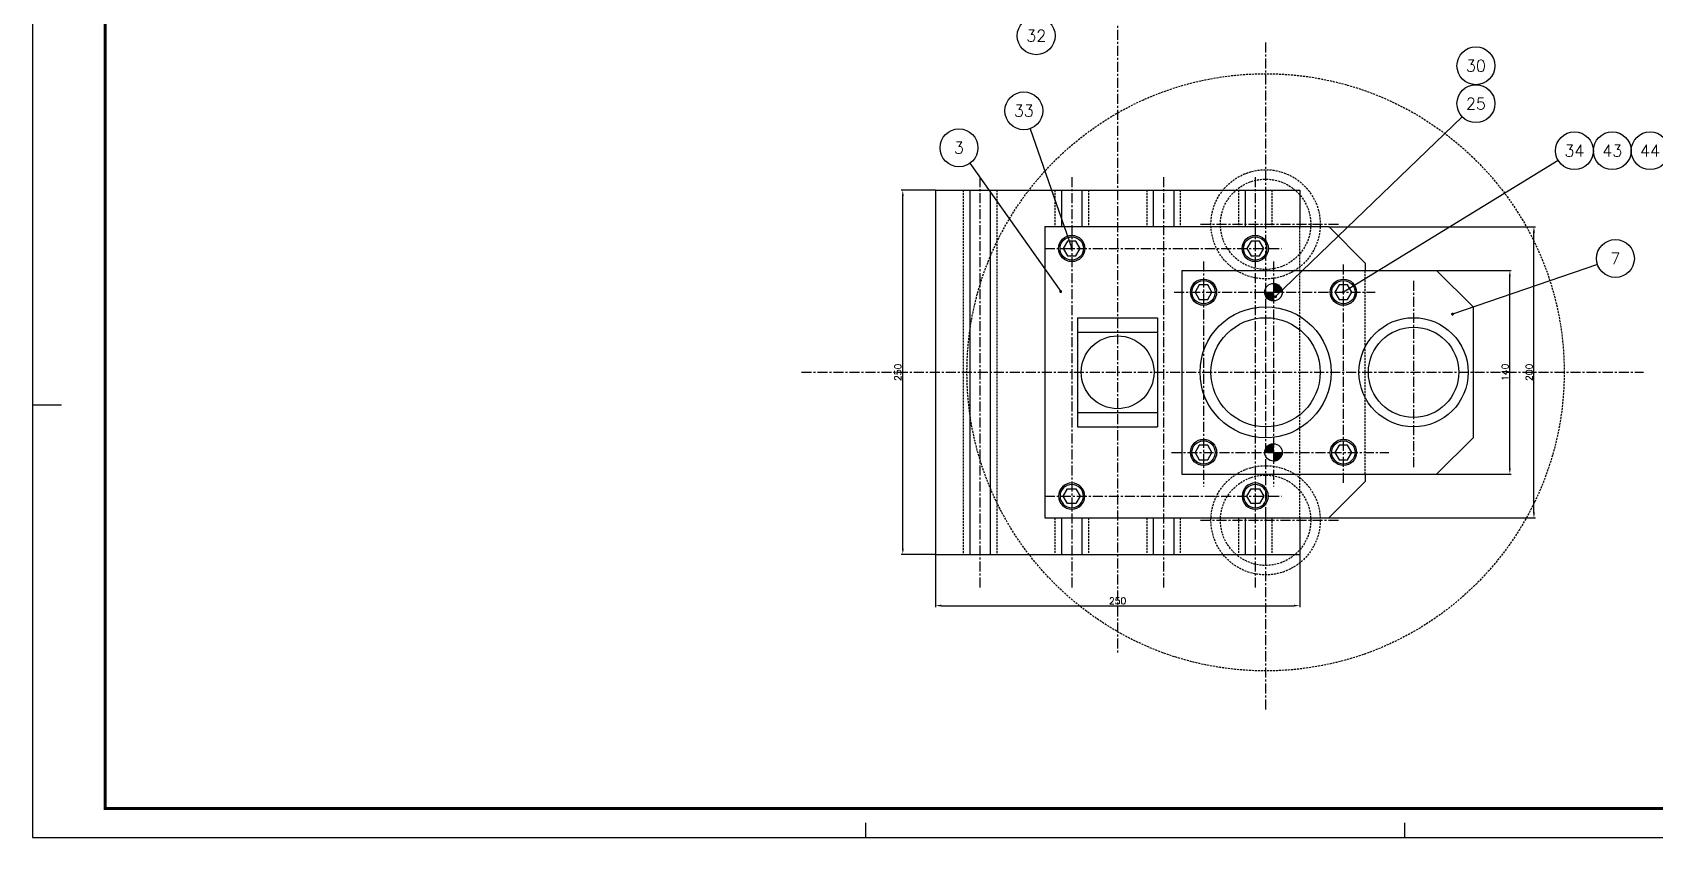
# Model space of a CAD drawing. Extents: x -1050 to 4472, y -2429 to 1188.
# Drawn here: x 0 to 1114, y 0 to 553 of the extents above; entities that cross this region are included whole.
import ezdxf
from ezdxf.enums import TextEntityAlignment as Align

# ---------------------------------------------------------------- set-up
doc = ezdxf.new("R2010")
doc.units = 0
doc.header["$LTSCALE"] = 5.5
doc.header["$MEASUREMENT"] = 0
doc.linetypes.add('CENTER', pattern=[2, 1.25, -0.25, 0.25, -0.25])
doc.linetypes.add('HIDDEN', pattern=[0.375, 0.25, -0.125])
doc.layers.get('0').update_dxf_attribs({"linetype": 'CONTINUOUS'})
doc.layers.get('DEFPOINTS').update_dxf_attribs({"linetype": 'CONTINUOUS'})
for name, color, linetype in [('0-POS', 3, 'CONTINUOUS'), ('CL', 1, 'CENTER'), ('CO', 3, 'CONTINUOUS'), ('OC', 1, 'HIDDEN'), ('POS', 3, 'CONTINUOUS')]:
    doc.layers.add(name, color=color, linetype=linetype)
doc.styles.add('ROMANS', font='ROMANS.SHX')
doc.dimstyles.new('2', dxfattribs={"dimscale": 2, "dimtxt": 2.3, "dimasz": 2, "dimexe": 0.5, "dimexo": 0.0625, "dimgap": 0.5, "dimtad": 1, "dimdec": 4, "dimdsep": 46, "dimtxsty": 'ROMANS', "dimcen": -2, "dimclrt": 7, "dimadec": 0, "dimazin": 0, "dimtfac": 0.869565, "dimtdec": 4, "dimtmove": 0, "dimatfit": 3, "dimfxl": 1, "dimtolj": 1, "dimarcsym": 0})

# ---------------------------------------------------------------- blocks, each defined once
blk = doc.blocks.new('12912S')
blk.add_lwpolyline([(-2.9, 5), (-5.8, 0), (-2.9, -5), (2.9, -5), (5.8, 0), (2.9, 5)], close=True)
blk.add_circle((0, 0), 9)
at = {"color": 1}
blk.add_circle((0, 0), 8, dxfattribs=at)
blk = doc.blocks.new('*D30')
at = {"layer": 'CO', "color": 0, "lineweight": -2}
for p, q in [((964.1, 389.4), (1015.3, 389.4)), ((1014.3, 253.4), (1014.3, 385.4)), ((964.1, 249.4), (1015.3, 249.4))]:
    blk.add_line(p, q, dxfattribs=at)
at = {"layer": 'CO', "color": 0}
for points in [[(1013.6, 385.4), (1014.9, 385.4), (1014.3, 389.4)], [(1013.6, 253.4), (1014.9, 253.4), (1014.3, 249.4)]]:
    blk.add_solid(points, dxfattribs=at)
at = {"layer": 'DEFPOINTS', "color": 0}
for p in [(964, 389.4), (1014.3, 389.4), (964, 249.4)]:
    blk.add_point(p, dxfattribs=at)
at = {"layer": 'CO', "color": 7, "insert": (1011, 319.4), "char_height": 4.6, "attachment_point": 5, "rotation": 90, "style": 'ROMANS'}
blk.add_mtext('\\A1;140', dxfattribs=at)
blk = doc.blocks.new('*D31')
at = {"layer": 'CO', "color": 0, "lineweight": -2}
for p, q in [((890.1, 419.4), (1031.8, 419.4)), ((1030.8, 223.4), (1030.8, 415.4)), ((890.1, 219.4), (1031.8, 219.4))]:
    blk.add_line(p, q, dxfattribs=at)
at = {"layer": 'CO', "color": 0}
for points in [[(1030.1, 415.4), (1031.5, 415.4), (1030.8, 419.4)], [(1030.1, 223.4), (1031.5, 223.4), (1030.8, 219.4)]]:
    blk.add_solid(points, dxfattribs=at)
at = {"layer": 'DEFPOINTS', "color": 0}
for p in [(890, 419.4), (1030.8, 419.4), (890, 219.4)]:
    blk.add_point(p, dxfattribs=at)
at = {"layer": 'CO', "color": 7, "insert": (1027.5, 319.4), "char_height": 4.6, "attachment_point": 5, "rotation": 90, "style": 'ROMANS'}
blk.add_mtext('\\A1;200', dxfattribs=at)
blk = doc.blocks.new('*D32')
at = {"layer": 'CO', "color": 0, "lineweight": -2}
for p, q in [((619.9, 444.4), (596.5, 444.4)), ((597.5, 198.4), (597.5, 440.4)), ((619.9, 194.4), (596.5, 194.4))]:
    blk.add_line(p, q, dxfattribs=at)
at = {"layer": 'CO', "color": 0}
for points in [[(596.9, 440.4), (598.2, 440.4), (597.5, 444.4)], [(596.9, 198.4), (598.2, 198.4), (597.5, 194.4)]]:
    blk.add_solid(points, dxfattribs=at)
at = {"layer": 'DEFPOINTS', "color": 0}
for p in [(597.5, 444.4), (620, 444.4), (620, 194.4)]:
    blk.add_point(p, dxfattribs=at)
at = {"layer": 'CO', "color": 7, "insert": (594.2, 319.4), "char_height": 4.6, "attachment_point": 5, "rotation": 90, "style": 'ROMANS'}
blk.add_mtext('\\A1;250', dxfattribs=at)
blk = doc.blocks.new('*D33')
at = {"layer": 'CO', "color": 0, "lineweight": -2}
for p, q in [((620, 194.3), (620, 158.2)), ((870, 194.3), (870, 158.2)), ((624, 159.2), (866, 159.2))]:
    blk.add_line(p, q, dxfattribs=at)
at = {"layer": 'CO', "color": 0}
for points in [[(624, 159.9), (624, 158.6), (620, 159.2)], [(866, 159.9), (866, 158.6), (870, 159.2)]]:
    blk.add_solid(points, dxfattribs=at)
at = {"layer": 'DEFPOINTS', "color": 0}
for p in [(620, 194.4), (870, 194.4), (870, 159.2)]:
    blk.add_point(p, dxfattribs=at)
at = {"layer": 'CO', "color": 7, "insert": (745, 162.5), "char_height": 4.6, "attachment_point": 5, "style": 'ROMANS'}
blk.add_mtext('\\A1;250', dxfattribs=at)
blk = doc.blocks.new('A1G')
for p, q in [((286, 5), (286, 0)), ((471, 5), (471, 0))]:
    blk.add_line(p, q)
blk.add_lwpolyline([(0, 0), (841, 0), (841, 594), (0, 594)], close=True)
at = {"const_width": 1}
blk.add_lwpolyline([(25, 10), (831, 10), (831, 584), (25, 584)], close=True, dxfattribs=at)
blk.add_lwpolyline([(0, 148.5), (10, 148.5)])
blk = doc.blocks.new('POS')
at = {"layer": '0-POS'}
blk.add_circle((0, 0), 6.5, dxfattribs=at)
at = {"layer": '0-POS', "style": 'ROMANS', "flags": 4}
blk.add_attdef('P', text='', height=4, dxfattribs=at).set_placement((0, 0), align=Align.MIDDLE)

msp = doc.modelspace()

# ---------------------------------------------------------------- hatches: boundary and pattern name
at = {"layer": 'CO'}
h = msp.add_hatch(dxfattribs=at)
h.set_pattern_fill('ANSI31', color=256, style=0)
h.set_pattern_definition([(315, (19352.27475, 12231.11658), (-0.08838834765, -0.08838834765), [])])
h.paths.add_polyline_path([(851.99033, 368.4303, -0.287491941), (846.59033, 371.81496), (846.59033, 374.4303), (851.99033, 374.4303)])
h.paths.add_polyline_path([(846.59033, 371.81496, -0.1132370115), (845.99033, 374.4303), (846.59033, 374.4303)])
h.paths.add_polyline_path([(857.99033, 374.4303), (851.99033, 374.4303), (851.99033, 380.4303, -0.4142135624)])
h = msp.add_hatch(dxfattribs=at)
h.set_pattern_fill('ANSI31', color=256, style=0)
h.set_pattern_definition([(45, (19352.27475, -11592.25599), (-0.08838834765, 0.08838834765), [])])
h.paths.add_polyline_path([(851.99033, 270.4303, 0.287491941), (846.59033, 267.04563), (846.59033, 264.4303), (851.99033, 264.4303)])
h.paths.add_polyline_path([(846.59033, 267.04563, 0.1132370115), (845.99033, 264.4303), (846.59033, 264.4303)])
h.paths.add_polyline_path([(857.99033, 264.4303), (851.99033, 264.4303), (851.99033, 258.4303, 0.4142135624)])

# ---------------------------------------------------------------- linework, layer by layer
for p, q in [((619.99033, 444.4303), (869.99033, 444.4303)), ((619.99033, 444.4303), (619.99033, 194.4303)), ((643.49033, 444.4303), (643.49033, 194.4303)), ((657.49033, 444.4303), (657.49033, 194.4303)), ((706.49033, 444.4303), (706.49033, 419.4303)), ((720.49033, 444.4303), (720.49033, 419.4303)), ((769.49033, 444.4303), (769.49033, 419.4303)), ((783.49033, 444.4303), (783.49033, 419.4303)), ((832.49033, 444.4303), (832.49033, 419.4303)), ((846.49033, 444.4303), (846.49033, 419.4303)), ((869.99033, 444.4303), (869.99033, 419.4303)), ((694.99033, 419.4303), (889.99033, 419.4303)), ((694.99033, 419.4303), (694.99033, 219.4303)), ((889.99033, 419.4303), (914.99033, 394.4303)), ((914.99033, 394.4303), (914.99033, 389.4303)), ((788.99033, 389.4303), (963.99033, 389.4303)), ((788.99033, 389.4303), (788.99033, 249.4303)), ((963.99033, 389.4303), (988.99033, 364.4303)), ((717.49033, 356.9303), (717.49033, 281.9303)), ((717.49033, 356.9303), (772.49033, 356.9303)), ((772.49033, 356.9303), (772.49033, 281.9303)), ((988.99033, 364.4303), (988.99033, 274.4303)), ((717.49033, 346.9303), (772.49033, 346.9303)), ((717.49033, 291.9303), (772.49033, 291.9303)), ((717.49033, 281.9303), (772.49033, 281.9303)), ((988.99033, 274.4303), (963.99033, 249.4303)), ((788.99033, 249.4303), (963.99033, 249.4303)), ((914.99033, 249.4303), (914.99033, 244.4303)), ((889.99033, 219.4303), (914.99033, 244.4303)), ((694.99033, 219.4303), (889.99033, 219.4303)), ((706.49033, 219.4303), (706.49033, 194.4303)), ((720.49033, 219.4303), (720.49033, 194.4303)), ((769.49033, 219.4303), (769.49033, 194.4303)), ((783.49033, 219.4303), (783.49033, 194.4303)), ((832.49033, 219.4303), (832.49033, 194.4303)), ((846.49033, 219.4303), (846.49033, 194.4303)), ((869.99033, 219.4303), (869.99033, 194.4303)), ((619.99033, 194.4303), (869.99033, 194.4303))]:
    msp.add_line(p, q)
for centre, radius in [((851.99033, 374.4303), 6), ((846.59033, 319.4303), 45), ((846.59033, 319.4303), 37.5), ((948.19033, 319.4303), 37.5), ((948.19033, 319.4303), 31), ((744.99033, 319.4303), 25), ((851.99033, 264.4303), 6)]:
    msp.add_circle(centre, radius)
at = {"layer": 'CL'}
for p, q in [((744.99033, 1093.59237), (744.99033, 126.54905)), ((846.59033, 545.85717), (846.59033, 87.28433)), ((650.49033, 453.47489), (650.49033, 171.59179)), ((713.49033, 453.47489), (713.49033, 171.59179)), ((776.49033, 453.47489), (776.49033, 171.59179)), ((839.49033, 453.47489), (839.49033, 171.59179)), ((801.80708, 421.0303), (897.39267, 421.0303)), ((694.99033, 404.4303), (857.61155, 404.4303)), ((803.99033, 395.45153), (803.99033, 240.94345)), ((851.99033, 395.45153), (851.99033, 240.94345)), ((899.99033, 243.50945), (899.99033, 393.90143)), ((948.19033, 382.22097), (948.19033, 253.62856)), ((783.7995, 374.4303), (921.74808, 374.4303)), ((527.99508, 319.4303), (1105.92399, 319.4303)), ((781.94163, 264.4303), (931.11598, 264.4303)), ((694.99033, 234.4303), (857.61155, 234.4303)), ((801.80708, 217.8303), (897.39267, 217.8303))]:
    msp.add_line(p, q, dxfattribs=at)
at = {"layer": 'OC'}
for p, q in [((638.99033, 444.4303), (638.99033, 194.4303)), ((661.99033, 444.4303), (661.99033, 194.4303)), ((701.99033, 444.4303), (701.99033, 419.4303)), ((724.99033, 444.4303), (724.99033, 419.4303)), ((764.99033, 444.4303), (764.99033, 419.4303)), ((787.99033, 444.4303), (787.99033, 419.4303)), ((827.99033, 444.4303), (827.99033, 419.4303)), ((850.99033, 444.4303), (850.99033, 419.4303)), ((869.99033, 219.4303), (869.99033, 419.4303)), ((914.99033, 249.4303), (914.99033, 389.4303)), ((701.99033, 219.4303), (701.99033, 194.4303)), ((724.99033, 219.4303), (724.99033, 194.4303)), ((764.99033, 219.4303), (764.99033, 194.4303)), ((787.99033, 219.4303), (787.99033, 194.4303)), ((827.99033, 219.4303), (827.99033, 194.4303)), ((850.99033, 219.4303), (850.99033, 194.4303))]:
    msp.add_line(p, q, dxfattribs=at)
for centre, radius in [((846.59033, 319.4303), 205), ((846.59033, 421.0303), 37.5), ((846.59033, 421.0303), 31), ((846.59033, 217.8303), 37.5), ((846.59033, 217.8303), 31)]:
    msp.add_circle(centre, radius, dxfattribs=at)
at = {"layer": 'POS'}
for p, q in [((981.61398, 494.86361), (853.44199, 371.38521)), ((684.88743, 486.69577), (713.49033, 404.4303)), ((643.60006, 462.94792), (705.92223, 374.88716)), ((1047.513, 464.76149), (899.99033, 374.4303)), ((1074.46538, 393.36188), (974.94198, 359.36981))]:
    msp.add_line(p, q, dxfattribs=at)
at = {"layer": 'POS', "const_width": 1}
for points in [[(712.99033, 404.4303, 1), (713.99033, 404.4303, 1)], [(705.42223, 374.88716, 1), (706.42223, 374.88716, 1)], [(852.94199, 371.38521, 1), (853.94199, 371.38521, 1)], [(899.49033, 374.4303, 1), (900.49033, 374.4303, 1)], [(974.44198, 359.36981, 1), (975.44198, 359.36981, 1)]]:
    msp.add_lwpolyline(points, format="xyb", close=True, dxfattribs=at)

# ---------------------------------------------------------------- block references
at = {"xscale": 2, "yscale": 2, "zscale": 2}
msp.add_blockref('A1G', (0, 0), dxfattribs=at)
for p in [(713.49033, 404.4303), (839.49033, 404.4303), (803.99033, 374.4303), (899.99033, 374.4303), (803.99033, 264.4303), (899.99033, 264.4303)]:
    msp.add_blockref('12912S', p)
at = {"xscale": -1, "rotation": 180}
for p in [(713.49033, 234.4303), (839.49033, 234.4303)]:
    msp.add_blockref('12912S', p, dxfattribs=at)
at = {"layer": 'POS', "xscale": 2, "yscale": 2, "zscale": 2}
for p, values in [((689.10547, 550.48219), {'P': '32'}), ((990.97619, 529.88298), {'P': '30'}), ((990.97619, 503.88298), {'P': '25'}), ((680.61815, 498.97475), {'P': '33'}), ((636.09018, 473.55932), {'P': '3'}), ((1058.59969, 471.5501), {'P': '34'}), ((1084.59969, 471.5501), {'P': '43'}), ((1110.59969, 471.5501), {'P': '44'}), ((1086.76761, 397.56368), {'P': '7'})]:
    msp.add_blockref('POS', p, dxfattribs=at).add_auto_attribs(values)

# ---------------------------------------------------------------- dimensions: what is measured, and where the dimension line sits
at = {"layer": 'CO'}
for base, p1, p2, picture, middle in [((597.51706, 444.4303), (619.99033, 194.4303), (619.99033, 444.4303), '*D32', (594.21706, 319.4303)), ((1030.80594, 419.4303), (889.99033, 219.4303), (889.99033, 419.4303), '*D31', (1027.50594, 319.4303)), ((1014.263, 389.4303), (963.99033, 249.4303), (963.99033, 389.4303), '*D30', (1010.963, 319.4303))]:
    dim = msp.add_linear_dim(base=base, p1=p1, p2=p2, angle=90, dimstyle='2', dxfattribs=at)
    dim.commit()
    dim.dimension.update_dxf_attribs({"geometry": picture, "text_midpoint": middle})
dim = msp.add_linear_dim(base=(869.99033, 159.22056), p1=(619.99033, 194.4303), p2=(869.99033, 194.4303), dimstyle='2', dxfattribs=at)
dim.commit()
dim.dimension.update_dxf_attribs({"geometry": '*D33', "text_midpoint": (744.99033, 162.52056)})

doc.saveas('drawing.dxf')
